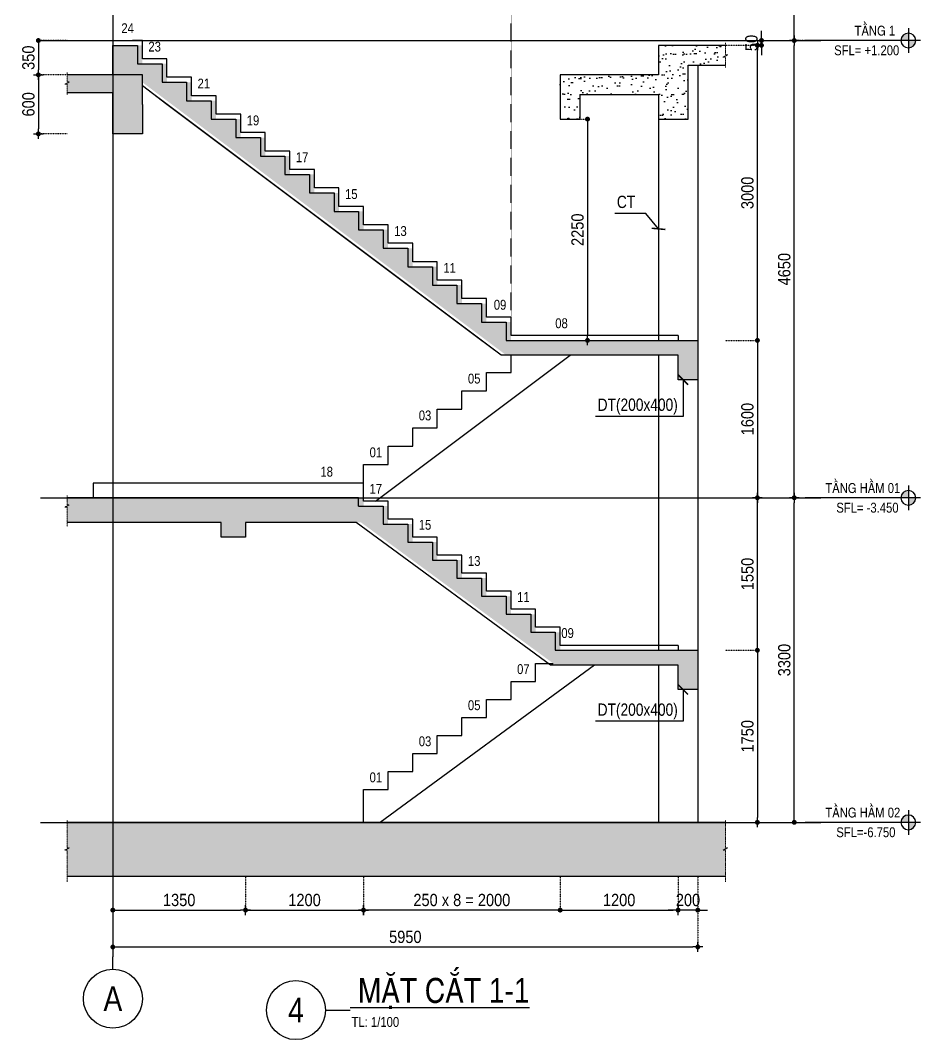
# Model space of a CAD drawing. Header units: millimetres. Extents: x 379264 to 1158416, y -283062 to 356890.
# Drawn here: x 747953 to 757109, y -18783 to -8420 of the extents above; entities that cross this region are included whole.
import ezdxf
from ezdxf.enums import TextEntityAlignment as Align

# ---------------------------------------------------------------- set-up
doc = ezdxf.new("R2010")
doc.units = ezdxf.units.MM
for name, pattern in [('CENTER', [2, 1.25, -0.25, 0.25, -0.25]), ('DASHED2', [0.375, 0.25, -0.125]), ('HIDDEN', [9.525, 6.35, -3.175]), ('HIDDEN5', [2.8375, 1.25, -1.5875])]:
    doc.linetypes.add(name, pattern=pattern)
doc.layers.add("'S_General_Hidden_1 Thin", color=1, linetype='HIDDEN', lineweight=18)
for name, color, linetype in [('01PM. TEXT A', 3, 'Continuous'), ('02PM. TEXT B', 4, 'Continuous'), ('03PM. TEXT C', 1, 'Continuous'), ('05PM. FRAME', 4, 'Continuous'), ('11PM. DIM', 2, 'Continuous'), ('12PM. GRID', 8, 'CENTER'), ('13PM. HATCH', 8, 'Continuous'), ('BLOCK A - CHI TIET THANG 1$0$Ky hieu Truc', 1, 'Continuous'), ('BLOCK A - CHI TIET THANG 3$0$Concrete Line', 6, 'Continuous'), ('BLOCK A - CHI TIET THANG 3$0$Number Step', 94, 'Continuous')]:
    doc.layers.add(name, color=color, linetype=linetype)
doc.styles.add('[PMDC2013]STYLE', font='arial.ttf', dxfattribs={"width": 0.8})
doc.styles.add('arial', font='arial.ttf', dxfattribs={"width": 0.85})
doc.styles.add('BLOCK A - CHI TIET THANG 1$0$VNI-HelveC', font='VHELVCN_0.TTF')
doc.styles.add('BLOCK A - CHI TIET THANG 1$0$VNI-HelveCB', font='VHELVCB_0.TTF')
doc.styles.add('BLOCK A - CHI TIET THANG 3$0$VNI-HelveCB', font='VHELVCB_0.TTF')
doc.dimstyles.new('BLOCK A - CHI TIET THANG 1$0$Dim 50 (A1-A2)', dxfattribs={"dimscale": 50, "dimtxt": 2.5, "dimasz": 0.7, "dimexe": 1, "dimexo": 1, "dimgap": 1, "dimtad": 1, "dimdec": 0, "dimzin": 12, "dimdsep": 46, "dimtxsty": '[PMDC2013]STYLE', "dimblk": 'ARCHTICK', "dimcen": 0, "dimdle": 1, "dimclrd": 2, "dimclre": 2, "dimclrt": 4, "dimadec": 0, "dimazin": 0, "dimtfac": 1, "dimtdec": 0, "dimtix": 1, "dimtmove": 2, "dimatfit": 3, "dimldrblk": 'ARCHTICK', "dimfxl": 1, "dimtolj": 1, "dimtzin": 0, "dimarcsym": 0})
doc.dimstyles.new('RHE_50', dxfattribs={"dimscale": 50, "dimtxt": 2.5, "dimasz": 1, "dimexe": 0, "dimexo": 0, "dimgap": 0.75, "dimtad": 1, "dimdec": 0, "dimrnd": 10, "dimzin": 9, "dimdsep": 46, "dimtxsty": 'arial', "dimblk1": 'DOT', "dimblk2": 'DIMDOT', "dimsah": 1, "dimcen": 2, "dimdle": 3, "dimclre": 8, "dimclrt": 51, "dimadec": 0, "dimazin": 0, "dimtfac": 1, "dimtdec": 0, "dimtix": 1, "dimtmove": 2, "dimatfit": 3, "dimldrblk": 'DIMPIJL', "dimfxl": 1, "dimtvp": 1.8, "dimtolj": 1, "dimtzin": 0, "dimarcsym": 0})
pattern_1 = [(82.5, (81343.19, 54431.8), (-107.214405, 100.426047), [0, -115.824, 0, -129.54, 0, -123.825]), (52.5, (81343.19, 54431.8), (-56.70328, 247.419855), [0, -62.484, 0, -104.394, 0, -40.005]), (12.5, (81276.92, 54365.53), (167.489948, 168.099694), [0, -38.1, 0, -137.16, 0, -179.07]), (2.5, (81276.92, 54365.53), (114.68433, 209.265234), [0, -19.05, 0, -89.916, 0, -102.87])]

# ---------------------------------------------------------------- blocks, each defined once
blk = doc.blocks.new('BLOCK A - CHI TIET THANG 1$0$HTT-Title')
at = {"lineweight": -2}
blk.add_line((6, 0), (11, 0), dxfattribs=at)
at = {"linetype": 'ByBlock', "lineweight": -2}
blk.add_circle((0, 0), 6, dxfattribs=at)
at = {"linetype": 'ByBlock', "lineweight": -2, "style": 'BLOCK A - CHI TIET THANG 1$0$VNI-HelveCB'}
blk.add_attdef('DWG.NAME', text='', height=5, dxfattribs=at).set_placement((11, 0), align=Align.BOTTOM_LEFT)
blk.add_attdef('NUMBER', text='', height=5, dxfattribs=at).set_placement((0, 0), align=Align.MIDDLE_CENTER)
at = {"linetype": 'ByBlock', "lineweight": -2, "style": 'BLOCK A - CHI TIET THANG 1$0$VNI-HelveC'}
blk.add_attdef('SCALE', text='', height=2, dxfattribs=at).set_placement((11.32, -1.41), align=Align.TOP_LEFT)
blk = doc.blocks.new('BLOCK A - CHI TIET THANG 3$0$Number Step')
at = {"color": 0, "linetype": 'ByBlock', "lineweight": -2, "style": 'BLOCK A - CHI TIET THANG 3$0$VNI-HelveCB'}
blk.add_attdef('TEXT', text='', height=2, dxfattribs=at).set_placement((0, 0), align=Align.MIDDLE)
blk = doc.blocks.new('BLOCK A - CHI TIET THANG 1$0$HTT-Grid')
at = {"layer": '05PM. FRAME', "linetype": 'ByBlock', "lineweight": -2}
blk.add_line((0, -2.5), (0, 0), dxfattribs=at)
blk.add_circle((0, -8.5), 6, dxfattribs=at)
at = {"layer": '03PM. TEXT C', "linetype": 'ByBlock', "lineweight": -2, "style": '[PMDC2013]STYLE', "width": 0.8}
blk.add_attdef('GRID', text='', height=5, dxfattribs=at).set_placement((0, -8.5), align=Align.MIDDLE)
blk = doc.blocks.new('_Dot')
at = {"color": 0, "linetype": 'ByBlock', "lineweight": -2}
blk.add_line((-0.5, 0), (-1, 0), dxfattribs=at)
at = {"color": 0, "linetype": 'ByBlock', "const_width": 0.5}
blk.add_lwpolyline([(-0.25, 0, 1), (0.25, 0, 1)], format="xyb", close=True, dxfattribs=at)
blk = doc.blocks.new('DIMDOT')
for p, q in [((1, 0), (-1, 0)), ((0, -1), (0, 1))]:
    blk.add_line(p, q)
at = {"const_width": 0.5}
blk.add_lwpolyline([(-0.25, 0, 1), (0.25, 0, 1)], format="xyb", close=True, dxfattribs=at)
blk = doc.blocks.new('*D595')
at = {"layer": '11PM. DIM', "color": 8, "linetype": 'HIDDEN5', "lineweight": -2, "transparency": 16777216}
for p, q in [((748893, -17124), (748893, -17466)), ((750243, -17124), (750243, -17466))]:
    blk.add_line(p, q, dxfattribs=at)
at = {"layer": '11PM. DIM', "color": 0, "lineweight": -2, "transparency": 16777216}
blk.add_line((748943, -17466), (750193, -17466), dxfattribs=at)
at = {"layer": 'Defpoints', "color": 0, "transparency": 16777216}
for p in [(748893, -17124), (750243, -17124), (750243, -17466)]:
    blk.add_point(p, dxfattribs=at)
at = {"layer": '11PM. DIM', "color": 0, "lineweight": -2, "transparency": 16777216, "xscale": 50, "yscale": 50, "zscale": 50, "rotation": 180}
blk.add_blockref('_Dot', (748893, -17466), dxfattribs=at)
at = {"layer": '11PM. DIM', "color": 0, "lineweight": -2, "transparency": 16777216, "xscale": 50, "yscale": 50, "zscale": 50}
blk.add_blockref('DIMDOT', (750243, -17466), dxfattribs=at)
at = {"layer": '11PM. DIM', "color": 51, "transparency": 16777216, "insert": (749568, -17364), "char_height": 125, "attachment_point": 5, "style": 'arial'}
blk.add_mtext('\\A1;1350', dxfattribs=at)
blk = doc.blocks.new('DIMPIJL')
at = {"linetype": 'ByBlock'}
blk.add_solid([(-2.5, 0.42), (-2.5, -0.42), (0, 0)], dxfattribs=at)
blk = doc.blocks.new('*D596')
at = {"layer": '11PM. DIM', "color": 8, "linetype": 'HIDDEN5', "lineweight": -2, "transparency": 16777216}
for p, q in [((751443, -17124), (751443, -17466)), ((753443, -17124), (753443, -17466))]:
    blk.add_line(p, q, dxfattribs=at)
at = {"layer": '11PM. DIM', "color": 0, "lineweight": -2, "transparency": 16777216}
blk.add_line((753393, -17466), (751493, -17466), dxfattribs=at)
at = {"layer": 'Defpoints', "color": 0, "transparency": 16777216}
for p in [(751443, -17124), (753443, -17124), (751443, -17466)]:
    blk.add_point(p, dxfattribs=at)
at = {"layer": '11PM. DIM', "color": 0, "lineweight": -2, "transparency": 16777216, "xscale": 50, "yscale": 50, "zscale": 50, "rotation": 180}
blk.add_blockref('DIMDOT', (751443, -17466), dxfattribs=at)
at = {"layer": '11PM. DIM', "color": 0, "lineweight": -2, "transparency": 16777216, "xscale": 50, "yscale": 50, "zscale": 50}
blk.add_blockref('_Dot', (753443, -17466), dxfattribs=at)
at = {"layer": '11PM. DIM', "color": 51, "transparency": 16777216, "insert": (752443, -17364), "char_height": 125, "attachment_point": 5, "style": 'arial'}
blk.add_mtext('\\A1;250 x 8 = 2000', dxfattribs=at)
blk = doc.blocks.new('*D597')
at = {"layer": '11PM. DIM', "color": 8, "linetype": 'HIDDEN5', "lineweight": -2, "transparency": 16777216}
for p, q in [((753443, -17124), (753443, -17466)), ((754643, -17124), (754643, -17466))]:
    blk.add_line(p, q, dxfattribs=at)
at = {"layer": '11PM. DIM', "color": 0, "lineweight": -2, "transparency": 16777216}
blk.add_line((753493, -17466), (754593, -17466), dxfattribs=at)
at = {"layer": 'Defpoints', "color": 0, "transparency": 16777216}
for p in [(753443, -17124), (754643, -17124), (754643, -17466)]:
    blk.add_point(p, dxfattribs=at)
at = {"layer": '11PM. DIM', "color": 0, "lineweight": -2, "transparency": 16777216, "xscale": 50, "yscale": 50, "zscale": 50, "rotation": 180}
blk.add_blockref('_Dot', (753443, -17466), dxfattribs=at)
at = {"layer": '11PM. DIM', "color": 0, "lineweight": -2, "transparency": 16777216, "xscale": 50, "yscale": 50, "zscale": 50}
blk.add_blockref('DIMDOT', (754643, -17466), dxfattribs=at)
at = {"layer": '11PM. DIM', "color": 51, "transparency": 16777216, "insert": (754043, -17364), "char_height": 125, "attachment_point": 5, "style": 'arial'}
blk.add_mtext('\\A1;1200', dxfattribs=at)
blk = doc.blocks.new('*D598')
at = {"layer": '11PM. DIM', "color": 8, "linetype": 'HIDDEN5', "lineweight": -2, "transparency": 16777216}
for p, q in [((754643, -17124), (754643, -17466)), ((754843, -17124), (754843, -17466))]:
    blk.add_line(p, q, dxfattribs=at)
at = {"layer": '11PM. DIM', "color": 0, "lineweight": -2, "transparency": 16777216}
for p, q in [((754593, -17466), (754543, -17466)), ((754843, -17466), (754643, -17466)), ((754893, -17466), (754943, -17466))]:
    blk.add_line(p, q, dxfattribs=at)
at = {"layer": 'Defpoints', "color": 0, "transparency": 16777216}
for p in [(754643, -17124), (754843, -17124), (754643, -17466)]:
    blk.add_point(p, dxfattribs=at)
at = {"layer": '11PM. DIM', "color": 0, "lineweight": -2, "transparency": 16777216, "xscale": 50, "yscale": 50, "zscale": 50}
blk.add_blockref('DIMDOT', (754643, -17466), dxfattribs=at)
at = {"layer": '11PM. DIM', "color": 0, "lineweight": -2, "transparency": 16777216, "xscale": 50, "yscale": 50, "zscale": 50, "rotation": 180}
blk.add_blockref('_Dot', (754843, -17466), dxfattribs=at)
at = {"layer": '11PM. DIM', "color": 51, "transparency": 16777216, "insert": (754743, -17364), "char_height": 125, "attachment_point": 5, "style": 'arial'}
blk.add_mtext('\\A1;200', dxfattribs=at)
blk = doc.blocks.new('_ArchTick')
at = {"color": 0, "linetype": 'ByBlock', "const_width": 0.15}
blk.add_lwpolyline([(-0.5, -0.5), (0.5, 0.5)], dxfattribs=at)
blk = doc.blocks.new('*D600')
at = {"layer": '11PM. DIM', "color": 8, "linetype": 'HIDDEN5', "lineweight": -2, "transparency": 16777216}
for p, q in [((755124, -14824), (755449, -14824)), ((755124, -16574), (755449, -16574))]:
    blk.add_line(p, q, dxfattribs=at)
at = {"layer": '11PM. DIM', "color": 0, "lineweight": -2, "transparency": 16777216}
blk.add_line((755449, -14874), (755449, -16524), dxfattribs=at)
at = {"layer": 'Defpoints', "color": 0, "transparency": 16777216}
for p in [(755124, -14824), (755124, -16574), (755449, -16574)]:
    blk.add_point(p, dxfattribs=at)
at = {"layer": '11PM. DIM', "color": 0, "lineweight": -2, "transparency": 16777216, "xscale": 50, "yscale": 50, "zscale": 50}
for name, p, rotation in [('_Dot', (755449, -14824), 90), ('DIMDOT', (755449, -16574), 270)]:
    blk.add_blockref(name, p, dxfattribs=dict(at, rotation=rotation))
at = {"layer": '11PM. DIM', "color": 51, "transparency": 16777216, "insert": (755348, -15699), "char_height": 125, "attachment_point": 5, "rotation": 90, "style": 'arial'}
blk.add_mtext('\\A1;1750', dxfattribs=at)
blk = doc.blocks.new('*D601')
at = {"layer": '11PM. DIM', "color": 8, "linetype": 'HIDDEN5', "lineweight": -2, "transparency": 16777216}
for p, q in [((755124, -13274), (755449, -13274)), ((755124, -14824), (755449, -14824))]:
    blk.add_line(p, q, dxfattribs=at)
at = {"layer": '11PM. DIM', "color": 0, "lineweight": -2, "transparency": 16777216}
blk.add_line((755449, -14774), (755449, -13324), dxfattribs=at)
at = {"layer": 'Defpoints', "color": 0, "transparency": 16777216}
for p in [(755124, -13274), (755449, -13274), (755124, -14824)]:
    blk.add_point(p, dxfattribs=at)
at = {"layer": '11PM. DIM', "color": 0, "lineweight": -2, "transparency": 16777216, "xscale": 50, "yscale": 50, "zscale": 50}
for name, p, rotation in [('DIMDOT', (755449, -13274), 90), ('_Dot', (755449, -14824), 270)]:
    blk.add_blockref(name, p, dxfattribs=dict(at, rotation=rotation))
at = {"layer": '11PM. DIM', "color": 51, "transparency": 16777216, "insert": (755348, -14049), "char_height": 125, "attachment_point": 5, "rotation": 90, "style": 'arial'}
blk.add_mtext('\\A1;1550', dxfattribs=at)
blk = doc.blocks.new('*D602')
at = {"layer": '11PM. DIM', "color": 8, "linetype": 'HIDDEN5', "lineweight": -2, "transparency": 16777216}
for p, q in [((755124, -11674), (755449, -11674)), ((755124, -13274), (755449, -13274))]:
    blk.add_line(p, q, dxfattribs=at)
at = {"layer": '11PM. DIM', "color": 0, "lineweight": -2, "transparency": 16777216}
blk.add_line((755449, -11724), (755449, -13224), dxfattribs=at)
at = {"layer": 'Defpoints', "color": 0, "transparency": 16777216}
for p in [(755124, -11674), (755124, -13274), (755449, -13274)]:
    blk.add_point(p, dxfattribs=at)
at = {"layer": '11PM. DIM', "color": 0, "lineweight": -2, "transparency": 16777216, "xscale": 50, "yscale": 50, "zscale": 50}
for name, p, rotation in [('_Dot', (755449, -11674), 90), ('DIMDOT', (755449, -13274), 270)]:
    blk.add_blockref(name, p, dxfattribs=dict(at, rotation=rotation))
at = {"layer": '11PM. DIM', "color": 51, "transparency": 16777216, "insert": (755348, -12474), "char_height": 125, "attachment_point": 5, "rotation": 90, "style": 'arial'}
blk.add_mtext('\\A1;1600', dxfattribs=at)
blk = doc.blocks.new('*D603')
at = {"layer": '11PM. DIM', "color": 8, "linetype": 'HIDDEN5', "lineweight": -2, "transparency": 16777216}
for p, q in [((755124, -8674), (755449, -8674)), ((755124, -11674), (755449, -11674))]:
    blk.add_line(p, q, dxfattribs=at)
at = {"layer": '11PM. DIM', "color": 0, "lineweight": -2, "transparency": 16777216}
blk.add_line((755449, -11624), (755449, -8724), dxfattribs=at)
at = {"layer": 'Defpoints', "color": 0, "transparency": 16777216}
for p in [(755124, -8674), (755449, -8674), (755124, -11674)]:
    blk.add_point(p, dxfattribs=at)
at = {"layer": '11PM. DIM', "color": 0, "lineweight": -2, "transparency": 16777216, "xscale": 50, "yscale": 50, "zscale": 50}
for name, p, rotation in [('DIMDOT', (755449, -8674), 90), ('_Dot', (755449, -11674), 270)]:
    blk.add_blockref(name, p, dxfattribs=dict(at, rotation=rotation))
at = {"layer": '11PM. DIM', "color": 51, "transparency": 16777216, "insert": (755348, -10174), "char_height": 125, "attachment_point": 5, "rotation": 90, "style": 'arial'}
blk.add_mtext('\\A1;3000', dxfattribs=at)
blk = doc.blocks.new('BLOCK A - CHI TIET THANG 1$0$Level')
at = {"linetype": 'ByBlock'}
h = blk.add_hatch(color=0, dxfattribs=at)
h.paths.add_polyline_path([(0, 1.5), (0, 0), (1.5, 0, 0.414214)])
h.paths.add_polyline_path([(0, 0), (-1.5, 0, 0.414214), (0, -1.5)])
at = {"color": 0, "linetype": 'ByBlock'}
for p, q in [((0, 2.5), (0, -2.5)), ((-2.5, 0), (21, 0))]:
    blk.add_line(p, q, dxfattribs=at)
blk.add_circle((0, 0), 1.5, dxfattribs=at)
at = {"color": 0, "linetype": 'ByBlock', "lineweight": -2, "style": 'BLOCK A - CHI TIET THANG 1$0$VNI-HelveC'}
for tag, p in [('FLOOR', (2.5, 1)), ('LEVEL', (2.5, -3))]:
    blk.add_attdef(tag, p, '', height=2, dxfattribs=at)
blk = doc.blocks.new('*D604')
at = {"layer": '11PM. DIM', "color": 8, "linetype": 'HIDDEN5', "lineweight": -2, "transparency": 16777216}
for p, q in [((755088, -13274), (755824, -13274)), ((755088, -16574), (755824, -16574))]:
    blk.add_line(p, q, dxfattribs=at)
at = {"layer": '11PM. DIM', "color": 0, "lineweight": -2, "transparency": 16777216}
blk.add_line((755824, -16524), (755824, -13324), dxfattribs=at)
at = {"layer": 'Defpoints', "color": 0, "transparency": 16777216}
for p in [(755088, -13274), (755824, -13274), (755088, -16574)]:
    blk.add_point(p, dxfattribs=at)
at = {"layer": '11PM. DIM', "color": 0, "lineweight": -2, "transparency": 16777216, "xscale": 50, "yscale": 50, "zscale": 50}
for name, p, rotation in [('DIMDOT', (755824, -13274), 90), ('_Dot', (755824, -16574), 270)]:
    blk.add_blockref(name, p, dxfattribs=dict(at, rotation=rotation))
at = {"layer": '11PM. DIM', "color": 51, "transparency": 16777216, "insert": (755723, -14924), "char_height": 125, "attachment_point": 5, "rotation": 90, "style": 'arial'}
blk.add_mtext('\\A1;3300', dxfattribs=at)
blk = doc.blocks.new('*D605')
at = {"layer": '11PM. DIM', "color": 8, "linetype": 'HIDDEN5', "lineweight": -2, "transparency": 16777216}
for p, q in [((753671, -8625), (755824, -8625)), ((755124, -13274), (755824, -13274))]:
    blk.add_line(p, q, dxfattribs=at)
at = {"layer": '11PM. DIM', "color": 0, "lineweight": -2, "transparency": 16777216}
blk.add_line((755824, -13224), (755824, -8675), dxfattribs=at)
at = {"layer": 'Defpoints', "color": 0, "transparency": 16777216}
for p in [(753671, -8625), (755824, -8625), (755124, -13274)]:
    blk.add_point(p, dxfattribs=at)
at = {"layer": '11PM. DIM', "color": 0, "lineweight": -2, "transparency": 16777216, "xscale": 50, "yscale": 50, "zscale": 50}
for name, p, rotation in [('DIMDOT', (755824, -8625), 90), ('_Dot', (755824, -13274), 270)]:
    blk.add_blockref(name, p, dxfattribs=dict(at, rotation=rotation))
at = {"layer": '11PM. DIM', "color": 51, "transparency": 16777216, "insert": (755723, -10950), "char_height": 125, "attachment_point": 5, "rotation": 90, "style": 'arial'}
blk.add_mtext('\\A1;4650', dxfattribs=at)
blk = doc.blocks.new('*D606')
at = {"layer": '11PM. DIM', "color": 0, "lineweight": -2, "transparency": 16777216}
for p, q in [((755491, -8575), (755491, -8525)), ((755491, -8674), (755491, -8625)), ((755491, -8724), (755491, -8774))]:
    blk.add_line(p, q, dxfattribs=at)
at = {"layer": '11PM. DIM', "color": 8, "linetype": 'HIDDEN5', "lineweight": -2, "transparency": 16777216}
for p, q in [((755124, -8674), (755491, -8674)), ((755330, -8625), (755491, -8625))]:
    blk.add_line(p, q, dxfattribs=at)
at = {"layer": 'Defpoints', "color": 0, "transparency": 16777216}
for p in [(755124, -8674), (755330, -8625), (755491, -8625)]:
    blk.add_point(p, dxfattribs=at)
at = {"layer": '11PM. DIM', "color": 0, "lineweight": -2, "transparency": 16777216, "xscale": 50, "yscale": 50, "zscale": 50}
for name, p, rotation in [('DIMDOT', (755491, -8625), 270), ('_Dot', (755491, -8674), 90)]:
    blk.add_blockref(name, p, dxfattribs=dict(at, rotation=rotation))
at = {"layer": '11PM. DIM', "color": 51, "transparency": 16777216, "insert": (755389, -8650), "char_height": 125, "attachment_point": 5, "rotation": 90, "style": 'arial'}
blk.add_mtext('\\A1;50', dxfattribs=at)
blk = doc.blocks.new('*D607')
at = {"layer": '11PM. DIM', "color": 8, "linetype": 'HIDDEN5', "lineweight": -2, "transparency": 16777216}
for p, q in [((750243, -17124), (750243, -17466)), ((751443, -17124), (751443, -17466))]:
    blk.add_line(p, q, dxfattribs=at)
at = {"layer": '11PM. DIM', "color": 0, "lineweight": -2, "transparency": 16777216}
blk.add_line((750293, -17466), (751393, -17466), dxfattribs=at)
at = {"layer": 'Defpoints', "color": 0, "transparency": 16777216}
for p in [(750243, -17124), (751443, -17124), (751443, -17466)]:
    blk.add_point(p, dxfattribs=at)
at = {"layer": '11PM. DIM', "color": 0, "lineweight": -2, "transparency": 16777216, "xscale": 50, "yscale": 50, "zscale": 50, "rotation": 180}
blk.add_blockref('_Dot', (750243, -17466), dxfattribs=at)
at = {"layer": '11PM. DIM', "color": 0, "lineweight": -2, "transparency": 16777216, "xscale": 50, "yscale": 50, "zscale": 50}
blk.add_blockref('DIMDOT', (751443, -17466), dxfattribs=at)
at = {"layer": '11PM. DIM', "color": 51, "transparency": 16777216, "insert": (750843, -17364), "char_height": 125, "attachment_point": 5, "style": 'arial'}
blk.add_mtext('\\A1;1200', dxfattribs=at)
blk = doc.blocks.new('*D609')
at = {"layer": '11PM. DIM', "color": 8, "linetype": 'HIDDEN5', "lineweight": -2, "transparency": 16777216}
for p, q in [((748893, -17124), (748893, -17841)), ((754843, -17124), (754843, -17841))]:
    blk.add_line(p, q, dxfattribs=at)
at = {"layer": '11PM. DIM', "color": 0, "lineweight": -2, "transparency": 16777216}
blk.add_line((748943, -17841), (754793, -17841), dxfattribs=at)
at = {"layer": 'Defpoints', "color": 0, "transparency": 16777216}
for p in [(748893, -17124), (754843, -17124), (754843, -17841)]:
    blk.add_point(p, dxfattribs=at)
at = {"layer": '11PM. DIM', "color": 0, "lineweight": -2, "transparency": 16777216, "xscale": 50, "yscale": 50, "zscale": 50, "rotation": 180}
blk.add_blockref('_Dot', (748893, -17841), dxfattribs=at)
at = {"layer": '11PM. DIM', "color": 0, "lineweight": -2, "transparency": 16777216, "xscale": 50, "yscale": 50, "zscale": 50}
blk.add_blockref('DIMDOT', (754843, -17841), dxfattribs=at)
at = {"layer": '11PM. DIM', "color": 51, "transparency": 16777216, "insert": (751868, -17739), "char_height": 125, "attachment_point": 5, "style": 'arial'}
blk.add_mtext('\\A1;5950', dxfattribs=at)
blk = doc.blocks.new('*D610')
at = {"layer": '11PM. DIM', "color": 8, "linetype": 'HIDDEN5', "lineweight": -2, "transparency": 16777216}
for p, q in [((753460, -9424), (753721, -9424)), ((753460, -11674), (753721, -11674))]:
    blk.add_line(p, q, dxfattribs=at)
at = {"layer": '11PM. DIM', "color": 0, "lineweight": -2, "transparency": 16777216}
blk.add_line((753721, -9474), (753721, -11624), dxfattribs=at)
at = {"layer": 'Defpoints', "color": 0, "transparency": 16777216}
for p in [(753460, -9424), (753460, -11674), (753721, -11674)]:
    blk.add_point(p, dxfattribs=at)
at = {"layer": '11PM. DIM', "color": 0, "lineweight": -2, "transparency": 16777216, "xscale": 50, "yscale": 50, "zscale": 50}
for name, p, rotation in [('_Dot', (753721, -9424), 90), ('DIMDOT', (753721, -11674), 270)]:
    blk.add_blockref(name, p, dxfattribs=dict(at, rotation=rotation))
at = {"layer": '11PM. DIM', "color": 51, "transparency": 16777216, "insert": (753620, -10549), "char_height": 125, "attachment_point": 5, "rotation": 90, "style": 'arial'}
blk.add_mtext('\\A1;2250', dxfattribs=at)
blk = doc.blocks.new('*D611')
at = {"layer": '11PM. DIM', "color": 8, "linetype": 'HIDDEN5', "lineweight": -2, "transparency": 16777216}
for p, q in [((748428, -8625), (748136, -8625)), ((748428, -8974), (748136, -8974))]:
    blk.add_line(p, q, dxfattribs=at)
at = {"layer": '11PM. DIM', "color": 0, "lineweight": -2, "transparency": 16777216}
blk.add_line((748136, -8675), (748136, -8924), dxfattribs=at)
at = {"layer": 'Defpoints', "color": 0, "transparency": 16777216}
for p in [(748428, -8625), (748136, -8974), (748428, -8974)]:
    blk.add_point(p, dxfattribs=at)
at = {"layer": '11PM. DIM', "color": 0, "lineweight": -2, "transparency": 16777216, "xscale": 50, "yscale": 50, "zscale": 50}
for name, p, rotation in [('_Dot', (748136, -8625), 90), ('DIMDOT', (748136, -8974), 270)]:
    blk.add_blockref(name, p, dxfattribs=dict(at, rotation=rotation))
at = {"layer": '11PM. DIM', "color": 51, "transparency": 16777216, "insert": (748035, -8800), "char_height": 125, "attachment_point": 5, "rotation": 90, "style": 'arial'}
blk.add_mtext('\\A1;350', dxfattribs=at)
blk = doc.blocks.new('*D612')
at = {"layer": '11PM. DIM', "color": 8, "linetype": 'HIDDEN5', "lineweight": -2, "transparency": 16777216}
for p, q in [((748428, -8974), (748136, -8974)), ((748428, -9574), (748136, -9574))]:
    blk.add_line(p, q, dxfattribs=at)
at = {"layer": '11PM. DIM', "color": 0, "lineweight": -2, "transparency": 16777216}
blk.add_line((748136, -9024), (748136, -9524), dxfattribs=at)
at = {"layer": 'Defpoints', "color": 0, "transparency": 16777216}
for p in [(748428, -8974), (748136, -9574), (748428, -9574)]:
    blk.add_point(p, dxfattribs=at)
at = {"layer": '11PM. DIM', "color": 0, "lineweight": -2, "transparency": 16777216, "xscale": 50, "yscale": 50, "zscale": 50}
for name, p, rotation in [('_Dot', (748136, -8974), 90), ('DIMDOT', (748136, -9574), 270)]:
    blk.add_blockref(name, p, dxfattribs=dict(at, rotation=rotation))
at = {"layer": '11PM. DIM', "color": 51, "transparency": 16777216, "insert": (748035, -9274), "char_height": 125, "attachment_point": 5, "rotation": 90, "style": 'arial'}
blk.add_mtext('\\A1;600', dxfattribs=at)
blk = doc.blocks.new('*D613')
at = {"layer": '11PM. DIM', "color": 8, "linetype": 'HIDDEN5', "lineweight": -2, "transparency": 16777216}
for p, q in [((755944, -5224), (755824, -5224)), ((755944, -8625), (755824, -8625))]:
    blk.add_line(p, q, dxfattribs=at)
at = {"layer": '11PM. DIM', "color": 0, "lineweight": -2, "transparency": 16777216}
blk.add_line((755824, -8575), (755824, -5274), dxfattribs=at)
at = {"layer": 'Defpoints', "color": 0, "transparency": 16777216}
for p in [(755824, -5224), (755944, -5224), (755944, -8625)]:
    blk.add_point(p, dxfattribs=at)
at = {"layer": '11PM. DIM', "color": 0, "lineweight": -2, "transparency": 16777216, "xscale": 50, "yscale": 50, "zscale": 50}
for name, p, rotation in [('DIMDOT', (755824, -5224), 90), ('_Dot', (755824, -8625), 270)]:
    blk.add_blockref(name, p, dxfattribs=dict(at, rotation=rotation))
at = {"layer": '11PM. DIM', "color": 51, "transparency": 16777216, "insert": (755723, -6925), "char_height": 125, "attachment_point": 5, "rotation": 90, "style": 'arial'}
blk.add_mtext('\\A1;3400', dxfattribs=at)

msp = doc.modelspace()

# ---------------------------------------------------------------- hatches: boundary and pattern name
at = {"layer": '13PM. HATCH'}
h = msp.add_hatch(dxfattribs=at)
h.set_pattern_fill('AR-SAND', color=256, scale=3, angle=45, style=0)
h.set_pattern_definition(pattern_1)
h.paths.add_polyline_path([(754843.43, -11674.39), (752943.43, -11674.39), (752943.43, -11486.89), (752693.43, -11486.89), (752693.43, -11299.39), (752443.43, -11299.39), (752443.43, -11111.89), (752193.43, -11111.89), (752193.43, -10924.39), (751943.43, -10924.39), (751943.43, -10736.89), (751693.43, -10736.89), (751693.43, -10549.39), (751443.43, -10549.39), (751443.43, -10361.89), (751193.43, -10361.89), (751193.43, -10174.39), (750943.43, -10174.39), (750943.43, -9986.89), (750693.43, -9986.89), (750693.43, -9799.39), (750443.43, -9799.39), (750443.43, -9611.89), (750193.43, -9611.89), (750193.43, -9424.39), (749943.43, -9424.39), (749943.43, -9236.89), (749693.43, -9236.89), (749693.43, -9049.39), (749443.43, -9049.39), (749443.43, -8861.89), (749193.43, -8861.89), (749193.43, -8674.39), (748893.43, -8674.39), (748893.43, -8974.39), (749193.43, -8974.39), (749193.43, -9049.39), (749493.43, -9274.39), (752643.43, -11636.89), (752893.43, -11824.39), (754643.43, -11824.39), (754643.43, -12074.39), (754843.43, -12074.39)])
h.paths.add_polyline_path([(749193.43, -8974.39), (748428.07, -8974.39), (748428.07, -9046.39), (748450.57, -9046.39), (748405.57, -9068.89), (748428.07, -9068.89), (748428.07, -9154.39), (748893.43, -9154.39), (748893.43, -9574.39), (749193.43, -9574.39), (749193.43, -9274.39)])
h = msp.add_hatch(dxfattribs=at)
h.set_pattern_fill('AR-SAND', color=256, scale=3, angle=45, style=0)
h.set_pattern_definition(pattern_1)
h.paths.add_polyline_path([(754743.43, -8874.39), (755124.02, -8874.39), (755124.02, -8794.39), (755099.02, -8794.39), (755149.02, -8769.39), (755124.02, -8769.39), (755124.02, -8674.39), (754443.43, -8674.39), (754443.43, -8974.39), (753443.41, -8974.39), (753443.43, -9424.39), (753643.43, -9424.39), (753643.42, -9174.39), (754443.43, -9174.39), (754443.43, -9424.39), (754743.43, -9424.39)])
h = msp.add_hatch(dxfattribs=at)
h.set_pattern_fill('AR-SAND', color=256, scale=3, angle=45, style=0)
h.set_pattern_definition(pattern_1)
h.paths.add_polyline_path([(751693.43, -13357.72), (751443.43, -13357.72), (751443.43, -13274.39), (748428.07, -13274.39), (748428.07, -13346.39), (748450.57, -13346.39), (748405.57, -13368.89), (748428.07, -13368.89), (748428.07, -13524.39), (749993.43, -13524.39), (749993.43, -13674.39), (750243.43, -13674.39), (750243.43, -13524.39), (751417.05, -13524.39), (753394.32, -14974.39), (754643.43, -14974.39), (754643.43, -15224.39), (754843.43, -15224.39), (754843.43, -14824.39), (753443.43, -14824.39), (753443.43, -14641.06), (753193.43, -14641.06), (753193.43, -14457.72), (752943.43, -14457.72), (752943.43, -14274.39), (752693.43, -14274.39), (752693.43, -14091.06), (752443.43, -14091.06), (752443.43, -13907.72), (752193.43, -13907.72), (752193.43, -13724.39), (751943.43, -13724.39), (751943.43, -13541.06), (751693.43, -13541.06)])
h = msp.add_hatch(dxfattribs=at)
h.set_pattern_fill('AR-SAND', color=256, scale=3, angle=45, style=0)
h.set_pattern_definition(pattern_1)
h.paths.add_polyline_path([(755124.02, -16574.39), (748428.07, -16574.39), (748428.07, -16833.52), (748450.57, -16833.52), (748405.57, -16856.02), (748428.07, -16856.02), (748428.07, -17124.39), (755124.02, -17124.39), (755124.02, -16855.75), (755101.52, -16855.75), (755146.52, -16833.25), (755124.02, -16833.25)])

# ---------------------------------------------------------------- linework, layer by layer
at = {"layer": "'S_General_Hidden_1 Thin", "ltscale": 0.3, "flags": 128}
for points in [[(755124.02, -8899.39), (755124.02, -8794.39), (755099.02, -8794.39), (755149.02, -8769.39), (755124.02, -8769.39), (755124.02, -8649.39)], [(748428.07, -8951.89), (748428.07, -9046.39), (748450.57, -9046.39), (748405.57, -9068.89), (748428.07, -9068.89), (748428.07, -9176.89)], [(748428.07, -13251.89), (748428.07, -13346.39), (748450.57, -13346.39), (748405.57, -13368.89), (748428.07, -13368.89), (748428.07, -13566.4)], [(748428.07, -16551.89), (748428.07, -16833.52), (748450.57, -16833.52), (748405.57, -16856.02), (748428.07, -16856.02), (748428.07, -17179.45)], [(755124.02, -16551.62), (755124.02, -16833.25), (755146.52, -16833.25), (755101.52, -16855.75), (755124.02, -16855.75), (755124.02, -17179.18)]]:
    msp.add_lwpolyline(points, dxfattribs=at)
at = {"layer": '05PM. FRAME', "ltscale": 0.25}
for p, q in [((748893.43, -8974.39), (748893.43, -8674.39)), ((748893.43, -8674.39), (749143.43, -8674.39)), ((749143.43, -8674.39), (749143.43, -8861.89)), ((755124.02, -8674.39), (754443.43, -8674.39)), ((754443.43, -8674.39), (754443.43, -8974.39)), ((749143.43, -8861.89), (749393.43, -8861.89)), ((749393.43, -8861.89), (749393.43, -9049.39)), ((754743.43, -9424.39), (754743.43, -8874.39)), ((754743.43, -8874.39), (755124.02, -8874.39)), ((754443.43, -8974.39), (753443.41, -8974.39)), ((753443.41, -8974.39), (753443.43, -9424.39)), ((749443.43, -9274.39), (749193.43, -9086.89)), ((749393.43, -9049.39), (749643.43, -9049.39)), ((749643.43, -9049.39), (749643.43, -9236.89)), ((748893.43, -9574.39), (748893.43, -9154.39)), ((753643.42, -9174.39), (754443.43, -9174.39)), ((753643.42, -9174.39), (753643.43, -9424.39)), ((754443.43, -9174.39), (754443.43, -9424.39)), ((749193.43, -9274.39), (749193.43, -9574.39)), ((752593.43, -11636.89), (749443.43, -9274.39)), ((749643.43, -9236.89), (749893.43, -9236.89)), ((749893.43, -9236.89), (749893.43, -9424.39)), ((749893.43, -9424.39), (750143.43, -9424.39)), ((750143.43, -9424.39), (750143.43, -9611.89)), ((753443.43, -9424.39), (753643.43, -9424.39)), ((754443.43, -9424.39), (754743.43, -9424.39)), ((749193.43, -9574.39), (748893.43, -9574.39)), ((750143.43, -9611.89), (750393.43, -9611.89)), ((750393.43, -9611.89), (750393.43, -9799.39)), ((750393.43, -9799.39), (750643.43, -9799.39)), ((750643.43, -9799.39), (750643.43, -9986.89)), ((750643.43, -9986.89), (750893.43, -9986.89)), ((750893.43, -9986.89), (750893.43, -10174.39)), ((750893.43, -10174.39), (751143.43, -10174.39)), ((751143.43, -10174.39), (751143.43, -10361.89)), ((751143.43, -10361.89), (751393.43, -10361.89)), ((751393.43, -10361.89), (751393.43, -10549.39)), ((751393.43, -10549.39), (751643.43, -10549.39)), ((751643.43, -10549.39), (751643.43, -10736.89)), ((751643.43, -10736.89), (751893.43, -10736.89)), ((751893.43, -10736.89), (751893.43, -10924.39)), ((751893.43, -10924.39), (752143.43, -10924.39)), ((752143.43, -10924.39), (752143.43, -11111.89)), ((752143.43, -11111.89), (752393.43, -11111.89)), ((752393.43, -11111.89), (752393.43, -11299.39)), ((752393.43, -11299.39), (752643.43, -11299.39)), ((752643.43, -11299.39), (752643.43, -11486.89)), ((752643.43, -11486.89), (752893.43, -11486.89)), ((752893.43, -11486.89), (752893.43, -11674.39)), ((752843.43, -11824.39), (752593.43, -11636.89)), ((752893.43, -11674.39), (754843.43, -11674.39)), ((754843.43, -11674.39), (754843.43, -12074.39)), ((754643.43, -11824.39), (752843.43, -11824.39)), ((754643.43, -12074.39), (754643.43, -11824.39)), ((754843.43, -12074.39), (754643.43, -12074.39)), ((751393.43, -13274.39), (748428.07, -13274.39)), ((751393.43, -13357.72), (751393.43, -13274.39)), ((751393.43, -13357.72), (751643.43, -13357.72)), ((751643.43, -13357.72), (751643.43, -13541.06)), ((749993.43, -13524.39), (748428.07, -13524.39)), ((749993.43, -13674.39), (749993.43, -13524.39)), ((750243.43, -13524.39), (750243.43, -13674.39)), ((751367.05, -13524.39), (750243.43, -13524.39)), ((753344.32, -14974.39), (751367.05, -13524.39)), ((751643.43, -13541.06), (751893.43, -13541.06)), ((751893.43, -13541.06), (751893.43, -13724.39)), ((750243.43, -13674.39), (749993.43, -13674.39)), ((751893.43, -13724.39), (752143.43, -13724.39)), ((752143.43, -13724.39), (752143.43, -13907.72)), ((752143.43, -13907.72), (752393.43, -13907.72)), ((752393.43, -13907.72), (752393.43, -14091.06)), ((752393.43, -14091.06), (752643.43, -14091.06)), ((752643.43, -14091.06), (752643.43, -14274.39)), ((752643.43, -14274.39), (752893.43, -14274.39)), ((752893.43, -14274.39), (752893.43, -14457.72)), ((752893.43, -14457.72), (753143.43, -14457.72)), ((753143.43, -14457.72), (753143.43, -14641.06)), ((753143.43, -14641.06), (753393.43, -14641.06)), ((753393.43, -14641.06), (753393.43, -14824.39)), ((753393.43, -14824.39), (754843.43, -14824.39)), ((754843.43, -14824.39), (754843.43, -15224.39)), ((754643.43, -14974.39), (753344.32, -14974.39)), ((754643.43, -15224.39), (754643.43, -14974.39)), ((754843.43, -15224.39), (754643.43, -15224.39)), ((755124.02, -16574.39), (748428.07, -16574.39)), ((755124.02, -17124.39), (748428.07, -17124.39))]:
    msp.add_line(p, q, dxfattribs=at)
for points in [[(749193.43, -9274.39), (749193.43, -8974.39), (748428.07, -8974.39)], [(748428.07, -9154.39), (748893.43, -9154.39)]]:
    msp.add_lwpolyline(points, dxfattribs=at)
at = {"layer": '12PM. GRID', "linetype": 'DASHED2', "ltscale": 3}
msp.add_line((752943.43, -11436.89), (752943.43, -8043.15), dxfattribs=at)
at = {"layer": '12PM. GRID', "ltscale": 3}
for p, q in [((748893.43, -8273.22), (748893.43, -17941.71)), ((748157.22, -8624.66), (756093.22, -8624.66)), ((748157.22, -13274.39), (756093.22, -13274.39)), ((748157.22, -16574.39), (756093.22, -16574.39))]:
    msp.add_line(p, q, dxfattribs=at)
at = {"layer": '13PM. HATCH'}
for p, q in [((754843.43, -8874.39), (754843.43, -16574.39)), ((754443.43, -9424.39), (754443.43, -11674.39)), ((754643.43, -11624.39), (754643.43, -11674.39)), ((754443.43, -11824.39), (754443.43, -14824.39)), ((754643.43, -14774.39), (754643.43, -14824.39)), ((753193.43, -15141.06), (753193.43, -14957.72)), ((753193.43, -14957.72), (753371.6, -14957.72)), ((754443.43, -14974.39), (754443.43, -16574.39)), ((752943.43, -15324.39), (752943.43, -15141.06)), ((752943.43, -15141.06), (753193.43, -15141.06)), ((752693.43, -15507.72), (752693.43, -15324.39)), ((752693.43, -15324.39), (752943.43, -15324.39)), ((752443.43, -15691.06), (752443.43, -15507.72)), ((752443.43, -15507.72), (752693.43, -15507.72)), ((752193.43, -15874.39), (752193.43, -15691.06)), ((752193.43, -15691.06), (752443.43, -15691.06)), ((751943.43, -16057.72), (751943.43, -15874.39)), ((751943.43, -15874.39), (752193.43, -15874.39)), ((751693.43, -16241.06), (751693.43, -16057.72)), ((751693.43, -16057.72), (751943.43, -16057.72)), ((751443.42, -16574.39), (751443.43, -16241.06)), ((751443.43, -16241.06), (751693.43, -16241.06))]:
    msp.add_line(p, q, dxfattribs=at)
for points in [[(754643.43, -11624.39), (752943.43, -11624.39), (752943.43, -11436.89), (752693.43, -11436.89), (752693.43, -11249.39), (752443.43, -11249.39), (752443.43, -11061.89), (752193.43, -11061.89), (752193.43, -10874.39), (751943.43, -10874.39), (751943.43, -10686.89), (751693.43, -10686.89), (751693.43, -10499.39), (751443.43, -10499.39), (751443.43, -10311.89), (751193.43, -10311.89), (751193.43, -10124.39), (750943.43, -10124.39), (750943.43, -9936.89), (750693.43, -9936.89), (750693.43, -9749.39), (750443.43, -9749.39), (750443.43, -9561.89), (750193.43, -9561.89), (750193.43, -9374.39), (749943.43, -9374.39), (749943.43, -9186.89), (749693.43, -9186.89), (749693.43, -8999.39), (749443.43, -8999.39), (749443.43, -8811.89), (749193.43, -8811.89), (749193.43, -8624.39), (749093.43, -8624.39)], [(751565.65, -13307.72), (753543.43, -11824.39)], [(752943.43, -11999.39), (752943.43, -11824.39)], [(751443.43, -13274.39), (751443.43, -12936.89), (751693.43, -12936.89), (751693.43, -12749.39), (751943.43, -12749.39), (751943.43, -12561.89), (752193.43, -12561.89), (752193.43, -12374.39), (752443.43, -12374.39), (752443.43, -12186.89), (752693.43, -12186.89), (752693.43, -11999.39), (752943.43, -11999.39), (752943.43, -11999.39)], [(754643.43, -14774.39), (753443.43, -14774.39), (753443.43, -14591.06), (753193.43, -14591.06), (753193.43, -14407.72), (752943.43, -14407.72), (752943.43, -14224.39), (752693.43, -14224.39), (752693.43, -14041.06), (752443.43, -14041.06), (752443.43, -13857.72), (752193.43, -13857.72), (752193.43, -13674.39), (751943.43, -13674.39), (751943.43, -13491.06), (751693.43, -13491.06), (751693.43, -13307.72), (751443.43, -13307.72), (751443.43, -13124.39), (748693.43, -13124.39), (748693.43, -13274.39)], [(753792.53, -14974.39), (751610.72, -16574.39)]]:
    msp.add_lwpolyline(points, dxfattribs=at)
at = {"layer": 'BLOCK A - CHI TIET THANG 3$0$Concrete Line'}
msp.add_lwpolyline([(754643.43, -11824.39), (752843.43, -11824.39), (749310.1, -9174.39), (749193.43, -9086.89), (749193.43, -8974.39), (748893.43, -8974.39), (748893.43, -8674.39), (749143.43, -8674.39), (749143.43, -8861.89), (749393.43, -8861.89), (749393.43, -9049.39), (749643.43, -9049.39), (749643.43, -9236.89), (749893.43, -9236.89), (749893.43, -9424.39), (750143.43, -9424.39), (750143.43, -9611.89), (750393.43, -9611.89), (750393.43, -9799.39), (750643.43, -9799.39), (750643.43, -9986.89), (750893.43, -9986.89), (750893.43, -10174.39), (751143.43, -10174.39), (751143.43, -10361.89), (751393.43, -10361.89), (751393.43, -10549.39), (751643.43, -10549.39), (751643.43, -10736.89), (751893.43, -10736.89), (751893.43, -10924.39), (752143.43, -10924.39), (752143.43, -11111.89), (752393.43, -11111.89), (752393.43, -11299.39), (752643.43, -11299.39), (752643.43, -11486.89), (752893.43, -11486.89), (752893.43, -11674.39), (754843.43, -11674.39), (754843.43, -12074.39), (754643.43, -12074.39)], close=True, dxfattribs=at)

# ---------------------------------------------------------------- block references
at = {"layer": '01PM. TEXT A'}
ref = msp.add_blockref('BLOCK A - CHI TIET THANG 1$0$HTT-Title', (750755.55, -18482.76), dxfattribs=dict(at, xscale=50, yscale=50, zscale=50))
ref.add_attrib('NUMBER', '4', dxfattribs={"layer": '0', "color": 0, "linetype": 'ByBlock', "lineweight": -2, "height": 250, "style": 'BLOCK A - CHI TIET THANG 1$0$VNI-HelveCB'}).set_placement((750755.55, -18482.76), align=Align.MIDDLE_CENTER)
ref.add_attrib('DWG.NAME', '%%u MAËT CAÉT 1-1', dxfattribs={"layer": '0', "color": 3, "linetype": 'ByBlock', "lineweight": -2, "height": 250, "style": 'BLOCK A - CHI TIET THANG 1$0$VNI-HelveCB'}).set_placement((751305.55, -18482.76), align=Align.BOTTOM_LEFT)
ref.add_attrib('SCALE', 'TL: 1/100', dxfattribs={"layer": '0', "color": 0, "linetype": 'ByBlock', "lineweight": -2, "height": 100, "style": 'BLOCK A - CHI TIET THANG 1$0$VNI-HelveC'}).set_placement((751321.32, -18553.45), align=Align.TOP_LEFT)
at = {"layer": '02PM. TEXT B'}
ref = msp.add_blockref('BLOCK A - CHI TIET THANG 1$0$Level', (756984.28, -8624.66), dxfattribs=dict(at, xscale=-50, yscale=50, zscale=50))
ref.add_attrib('LEVEL', 'SFL= +1.200', dxfattribs={"layer": '0', "color": 0, "linetype": 'ByBlock', "lineweight": -2, "height": 100, "style": 'BLOCK A - CHI TIET THANG 1$0$VNI-HelveC'}).set_placement((756229.68, -8724.66), align=Align.MIDDLE_LEFT)
ref.add_attrib('FLOOR', 'TAÀNG 1', dxfattribs={"layer": '0', "color": 0, "linetype": 'ByBlock', "lineweight": -2, "height": 100, "style": 'BLOCK A - CHI TIET THANG 1$0$VNI-HelveC'}).set_placement((756437.41, -8524.66), align=Align.MIDDLE_LEFT)
ref = msp.add_blockref('BLOCK A - CHI TIET THANG 1$0$Level', (756984.28, -13274.66), dxfattribs=dict(at, xscale=-50, yscale=50, zscale=50))
ref.add_attrib('LEVEL', 'SFL= -3.450', dxfattribs={"layer": '0', "color": 0, "linetype": 'ByBlock', "lineweight": -2, "height": 100, "style": 'BLOCK A - CHI TIET THANG 1$0$VNI-HelveC'}).set_placement((756251.54, -13374.66), align=Align.MIDDLE_LEFT)
ref.add_attrib('FLOOR', 'TAÀNG HAÀM 01', dxfattribs={"layer": '0', "color": 0, "linetype": 'ByBlock', "lineweight": -2, "height": 100, "style": 'BLOCK A - CHI TIET THANG 1$0$VNI-HelveC'}).set_placement((756140.34, -13174.66), align=Align.MIDDLE_LEFT)
ref = msp.add_blockref('BLOCK A - CHI TIET THANG 1$0$Level', (756984.28, -16574.39), dxfattribs=dict(at, xscale=-50, yscale=50, zscale=50))
ref.add_attrib('LEVEL', 'SFL=-6.750', dxfattribs={"layer": '0', "color": 0, "linetype": 'ByBlock', "lineweight": -2, "height": 100, "style": 'BLOCK A - CHI TIET THANG 1$0$VNI-HelveC'}).set_placement((756251.54, -16674.39), align=Align.MIDDLE_LEFT)
ref.add_attrib('FLOOR', 'TAÀNG HAÀM 02', dxfattribs={"layer": '0', "color": 0, "linetype": 'ByBlock', "lineweight": -2, "height": 100, "style": 'BLOCK A - CHI TIET THANG 1$0$VNI-HelveC'}).set_placement((756140.34, -16474.39), align=Align.MIDDLE_LEFT)
at = {"layer": 'BLOCK A - CHI TIET THANG 1$0$Ky hieu Truc'}
ref = msp.add_blockref('BLOCK A - CHI TIET THANG 1$0$HTT-Grid', (748893.43, -17941.71), dxfattribs=dict(at, xscale=50, yscale=50, zscale=50))
ref.add_attrib('GRID', 'A', dxfattribs={"layer": '0', "linetype": 'ByBlock', "lineweight": -2, "height": 250, "style": 'BLOCK A - CHI TIET THANG 1$0$VNI-HelveC'}).set_placement((748893.43, -18366.71), align=Align.MIDDLE)
at = {"layer": 'BLOCK A - CHI TIET THANG 3$0$Number Step', "xscale": 50, "yscale": 50, "zscale": 50}
for p, values in [((749043.43, -8499.39), {'TEXT': '24'}), ((749318.43, -8686.89), {'TEXT': '23'}), ((749818.43, -9061.89), {'TEXT': '21'}), ((750318.43, -9436.89), {'TEXT': '19'}), ((750818.43, -9811.89), {'TEXT': '17'}), ((751318.43, -10186.89), {'TEXT': '15'}), ((751818.43, -10561.89), {'TEXT': '13'}), ((752318.43, -10936.89), {'TEXT': '11'}), ((752831.75, -11311.89), {'TEXT': '09'}), ((753456.73, -11499.39), {'TEXT': '08'}), ((752568.43, -12061.89), {'TEXT': '05'}), ((752068.43, -12436.89), {'TEXT': '03'}), ((751568.43, -12811.89), {'TEXT': '01'}), ((751068.43, -13008.74), {'TEXT': '18'}), ((751568.43, -13182.72), {'TEXT': '17'}), ((752068.43, -13549.39), {'TEXT': '15'}), ((752568.43, -13916.06), {'TEXT': '13'}), ((753068.43, -14282.72), {'TEXT': '11'}), ((753518.43, -14649.39), {'TEXT': '09'}), ((753068.43, -15016.06), {'TEXT': '07'}), ((752568.43, -15382.72), {'TEXT': '05'}), ((752068.43, -15749.39), {'TEXT': '03'}), ((751568.43, -16116.06), {'TEXT': '01'})]:
    msp.add_blockref('BLOCK A - CHI TIET THANG 3$0$Number Step', p, dxfattribs=at).add_auto_attribs(values)

# ---------------------------------------------------------------- texts
at = {"layer": '01PM. TEXT A', "style": '[PMDC2013]STYLE', "width": 0.8}
for s, p in [('CT', (754019.63, -10328.26, -0.01)), ('DT(200x400)', (753824.19, -12390.34, -0.01)), ('DT(200x400)', (753824.19, -15490.34, -0.01))]:
    msp.add_text(s, height=125, dxfattribs=at).set_placement(p)

# ---------------------------------------------------------------- dimensions: what is measured, and where the dimension line sits
at = {"layer": '11PM. DIM'}
for base, p1, p2, angle, picture, middle in [((755824.29, -5224.39), (755944.29, -8624.66), (755944.29, -5224.39), 90, '*D613', (755722.93, -6924.52)), ((748136.11, -8974.39), (748428.07, -8624.66), (748428.07, -8974.39), 90, '*D611', (748034.74, -8799.52)), ((755824.29, -8624.66), (755124.02, -13274.39), (753671.22, -8624.66), 90, '*D605', (755722.97, -10949.52)), ((755490.53, -8624.66), (755124.02, -8674.39), (755330.47, -8624.66), 270, '*D606', (755389.21, -8649.52)), ((755449.29, -8674.39), (755124.02, -11674.39), (755124.02, -8674.39), 270, '*D603', (755347.93, -10174.39)), ((748136.11, -9574.39), (748428.07, -8974.39), (748428.07, -9574.39), 90, '*D612', (748034.79, -9274.39)), ((753721.33, -11674.39), (753460.21, -9424.39), (753460.21, -11674.39), 90, '*D610', (753620.01, -10549.39)), ((755449.29, -13274.39), (755124.02, -11674.39), (755124.02, -13274.39), 90, '*D602', (755347.97, -12474.39)), ((755824.29, -13274.39), (755088.23, -16574.12), (755088.23, -13274.39), 90, '*D604', (755722.93, -14924.25)), ((755449.29, -13274.39), (755124.02, -14824.39), (755124.02, -13274.39), 270, '*D601', (755347.97, -14049.39)), ((755449.29, -16574.12), (755124.02, -14824.39), (755124.02, -16574.12), 90, '*D600', (755347.97, -15699.25)), ((750243.43, -17465.54), (748893.43, -17124.39), (750243.43, -17124.39), 180, '*D595', (749568.43, -17364.18)), ((751443.42, -17465.54), (750243.43, -17124.39), (751443.42, -17124.39), 180, '*D607', (750843.42, -17364.22)), ((754643.43, -17465.55), (753443.42, -17124.39), (754643.43, -17124.39), 180, '*D597', (754043.42, -17364.23))]:
    dim = msp.add_linear_dim(base=base, p1=p1, p2=p2, angle=angle, dimstyle='RHE_50', dxfattribs=at)
    dim.commit()
    dim.dimension.update_dxf_attribs({"geometry": picture, "text_midpoint": middle})
dim = msp.add_linear_dim(base=(751443.42, -17465.55), p1=(753443.42, -17124.39), p2=(751443.42, -17124.39), text='250 x 8 = <>', dimstyle='RHE_50', dxfattribs=at)
dim.commit()
dim.dimension.update_dxf_attribs({"geometry": '*D596', "text_midpoint": (752443.42, -17364.23)})
for base, p1, p2, picture, middle in [((754843.43, -17840.55), (748893.43, -17124.39), (754843.43, -17124.39), '*D609', (751868.43, -17739.23)), ((754643.43, -17465.55), (754843.43, -17124.39), (754643.43, -17124.39), '*D598', (754743.43, -17364.23))]:
    dim = msp.add_linear_dim(base=base, p1=p1, p2=p2, dimstyle='RHE_50', dxfattribs=at)
    dim.commit()
    dim.dimension.update_dxf_attribs({"geometry": picture, "text_midpoint": middle})

# ---------------------------------------------------------------- leaders
for points in [[(754443.43, -10540.01), (754313.99, -10384.36), (753999.2, -10384.36)], [(754693.43, -12074.39), (754693.43, -12446.44), (753803.76, -12446.44)], [(754693.43, -15224.39), (754693.43, -15546.44), (753803.76, -15546.44)]]:
    msp.add_leader(points, dimstyle='BLOCK A - CHI TIET THANG 1$0$Dim 50 (A1-A2)', override={"dimasz": 2, "dimlfac": 2}, dxfattribs=at)

doc.saveas('drawing.dxf')
